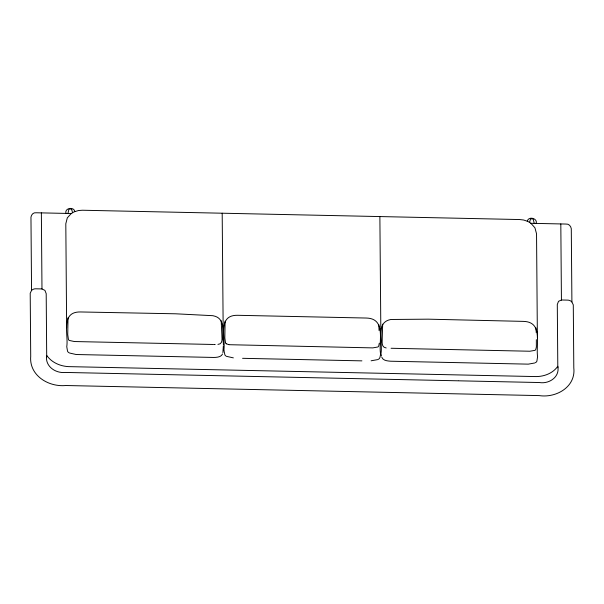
<?xml version="1.0" encoding="UTF-8"?>
<svg xmlns="http://www.w3.org/2000/svg" width="604" height="604" viewBox="0 0 604 604"><rect width="100%" height="100%" fill="white"/><g stroke="black" fill="none" stroke-linecap="round" stroke-linejoin="round"><path stroke-width="0.91" d="M379.289 343.163L378.708 346.039A2.846 2.673 14.5 0 1 377.87 346.998L372.796 347.889L229.135 344.703M529.557 222.446L530.365 219.494A1.804 1.691 14.5 0 1 533.317 219.524L534.215 223.374M535.438 362.672A3.526 3.314 14.5 0 0 536.88 361.222L537.59 356.677C535.665 344.514 543.517 321.781 523.291 321.381L428.221 319.169L390.871 319.478A3.647 3.428 14.5 0 0 390.418 319.591C375.19 322.581 382.921 342.627 381.018 353.295M223.344 343.548C222.144 334.042 226.455 318.308 213.371 315.824A3.647 3.428 14.5 0 0 212.918 315.696L175.553 313.793L80.483 311.958C59.992 311.573 68.697 334.933 66.757 346.651L67.535 351.234A3.526 3.314 14.5 0 0 69.007 352.744M382.679 324.197L382.211 338.655C382.408 341.343 380.83 347.217 386.183 347.972M68.003 317.795L67.739 334.616L68.433 339.456A2.846 2.673 14.5 0 0 69.271 340.437L74.368 341.539L213.235 344.476M225.096 321.139L224.831 337.961L225.518 342.778M222.899 352.653L223.359 345.813M536.231 223.412C537.734 218.187 528.364 215.9 527.3 221.23A20.551 19.305 14.5 0 1 529.481 222.355L529.64 222.453A16.678 15.674 14.5 0 1 530.908 223.299L534.933 227.806L536.541 233.771L537.379 337.734M222.559 353.952C221.328 357.07 216.813 357.432 213.718 357.447L76.172 354.518L69.581 353.038M46.704 356.881L46.198 293.642L44.922 290.396L41.986 288.961A8.411 7.905 14.5 0 0 40.438 288.901L35.885 288.803A5.708 5.361 14.5 0 0 31.529 290.471L30.208 293.272L30.713 356.345C29.045 375.469 48.509 387.172 65.73 385.518L539.244 395.597C556.141 398.164 575.967 386.953 573.8 367.904L573.287 304.861L571.905 302.023L571.301 230.653C571.792 227.361 569.527 223.563 565.842 224.046L530.773 223.299M72.525 212.721L72.684 212.638A20.551 19.305 14.5 0 1 74.851 211.604L78.49 210.539L82.37 210.237L519.742 219.546L523.638 220.015L527.3 221.23M377.764 359.599L371.113 360.799M534.804 362.966L528.296 364.144L390.75 361.222C387.609 360.943 383.208 360.769 381.841 357.341M378.338 359.32A3.586 3.367 14.5 0 0 379.501 358.308C380.671 357.206 380.331 350.101 381.502 356.073M217.923 344.401C223.488 344.189 221.728 337.379 221.894 335.243L221.192 320.762M215.205 344.461L214.714 344.469M214.42 344.476L213.922 344.476M71.408 213.522L36.331 212.774C32.669 212.095 30.396 215.9 30.978 219.154L31.559 290.494M391.075 348.266L529.889 351.234L534.97 350.35A2.846 2.673 14.5 0 0 535.793 349.406L536.367 347.006L536.344 339.659M242.566 358.315L361.909 360.86M458.315 380.807L65.383 372.442C55.53 373.559 44.711 366.205 46.697 355.394C51.974 363.019 61.381 366.726 70.442 366.666L534.223 376.541C543.079 376.994 552.577 373.778 557.794 366.273C560.067 377.024 549.081 384.189 539.38 382.528L458.738 380.814M67.965 213.446L68.811 209.648A1.804 1.691 14.5 0 1 71.77 209.724M233.355 357.87L226.674 356.383M223.321 349.942L223.85 349.995L224.922 355.016A3.586 3.367 14.5 0 0 226.107 356.081M228.825 344.665L226.402 343.804M71.755 209.739L72.601 212.721A16.678 15.674 14.5 0 0 71.264 213.514L67.316 217.855L65.806 223.752L66.651 327.715M380.49 353.37L380.49 353.332C378.572 341.169 386.424 318.436 366.198 318.036L237.576 315.296C217.085 314.918 225.805 338.285 223.85 349.995L223.85 350.078M74.851 211.596C73.899 206.311 64.371 208.01 65.942 213.401M535.869 327.753L535.967 329.58M378.776 324.408L379.07 330.524M536.027 330.856L536.005 330.38M536.095 332.245L536.073 331.785M223.352 344.053L223.352 344.559M560.814 223.941L561.433 300.105M557.809 367.761L557.296 304.522L558.511 301.321L561.426 300.014A8.411 7.905 14.5 0 1 562.981 300.022L567.526 300.113A5.708 5.361 14.5 0 1 571.913 301.97M379.878 216.579L380.928 342.128M222.189 213.22L223.269 339.773M41.366 212.88L41.978 289.044M226.349 343.804A2.816 2.65 14.5 0 1 225.473 342.793"/></g></svg>
